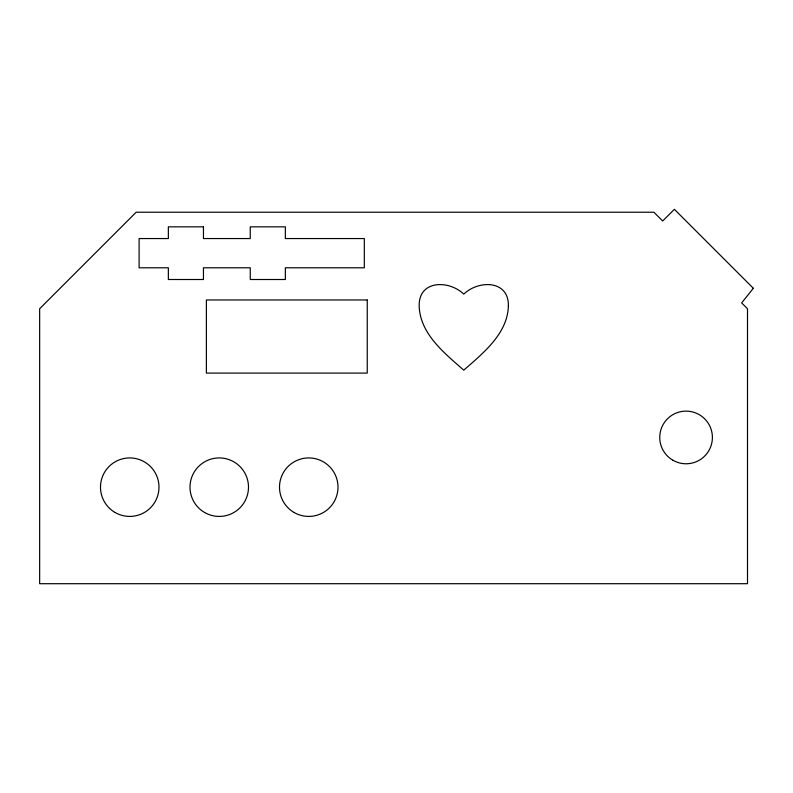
<?xml version="1.0" encoding="UTF-8"?>
<svg xmlns="http://www.w3.org/2000/svg" width="793" height="793" viewBox="0 0 793 793"><rect width="100%" height="100%" fill="white"/><g stroke="black" fill="none" stroke-linecap="round" stroke-linejoin="round"><path stroke-width="1.19" d="M508.382 305.82C507.639 333.803 483.026 353.192 463.776 370.172C444.526 353.192 419.903 333.803 419.17 305.82C418.724 279.86 449.046 279.909 463.776 294.124C478.506 279.909 508.828 279.86 508.382 305.82M753.35 288.275L741.653 302.896L747.502 308.755L747.502 583.698L39.65 583.698L39.65 308.755L136.178 212.227L653.898 212.227L662.67 220.999L674.377 209.302L753.35 288.275M203.454 226.848L168.354 226.848L168.354 238.554L139.102 238.554L139.102 267.796L168.354 267.796L168.354 279.503L203.454 279.503L203.454 267.796L250.251 267.796L250.251 279.503L285.351 279.503L285.351 267.796L364.324 267.796L364.324 238.554L285.351 238.554L285.351 226.848L250.251 226.848L250.251 238.554L203.454 238.554L203.454 226.848M367.248 299.972L206.378 299.972L206.378 373.097L367.248 373.097L367.248 299.972M204.624 512.506A29.252 29.252 0 0 0 248.496 487.18A29.252 29.252 0 0 0 204.624 461.843A29.252 29.252 0 0 0 204.624 512.506M115.114 512.506A29.252 29.252 0 0 0 158.987 487.18A29.252 29.252 0 0 0 115.114 461.843A29.252 29.252 0 0 0 115.114 512.506M294.124 512.506A29.252 29.252 0 0 0 337.996 487.18A29.252 29.252 0 0 0 294.124 461.843A29.252 29.252 0 0 0 294.124 512.506M672.91 460.247A26.328 26.328 0 0 0 712.401 437.449A26.328 26.328 0 0 0 672.91 414.65A26.328 26.328 0 0 0 672.91 460.247"/></g></svg>
